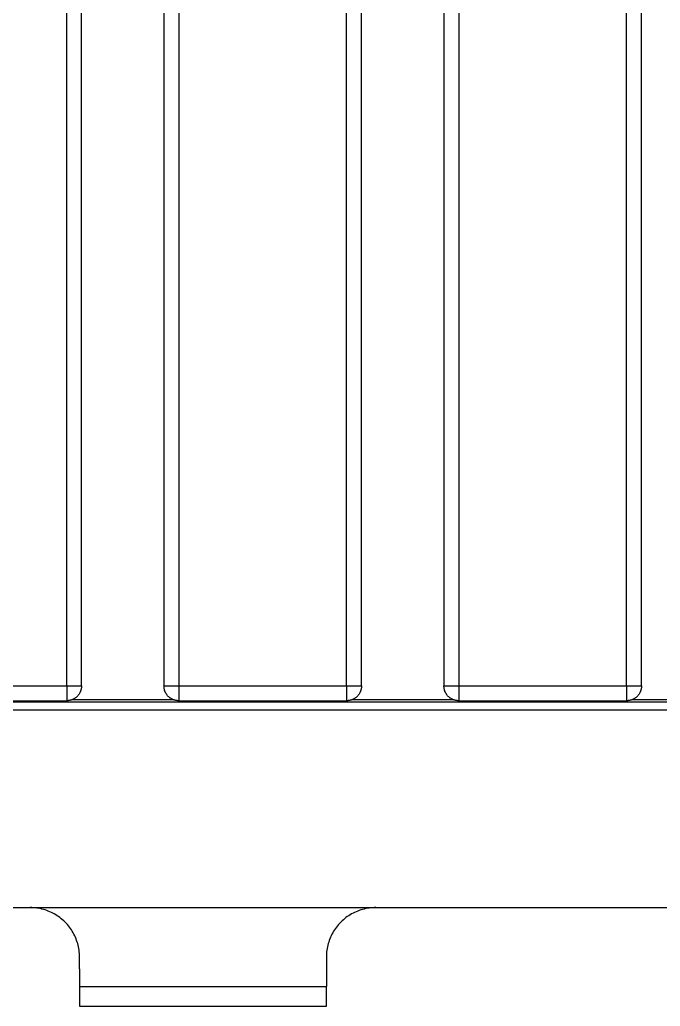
# Model space of a CAD drawing. Header units: millimetres. Extents: x -1283 to 2747, y -259 to 2557.
# Drawn here: x 800 to 929.8, y 1281.7 to 1481.7 of the extents above; entities that cross this region are included whole.
import ezdxf

# ---------------------------------------------------------------- set-up
doc = ezdxf.new("R2010")
doc.units = ezdxf.units.MM
doc.header["$MEASUREMENT"] = 0
doc.layers.add('Utwórz2D linie widoczne', color=7, linetype='Continuous', true_color=0x000000)

msp = doc.modelspace()

# ---------------------------------------------------------------- linework, layer by layer
at = {"layer": 'Utwórz2D linie widoczne'}
for p, q in [((809.55, 1346.65), (809.55, 2055.65)), ((812.55, 1346.65), (812.55, 2055.65)), ((829.25, 2055.65), (829.25, 1346.65)), ((832.25, 2055.65), (832.25, 1346.65)), ((866.25, 1346.65), (866.25, 2055.65)), ((869.25, 1346.65), (869.25, 2055.65)), ((885.95, 2055.65), (885.95, 1346.65)), ((888.95, 2055.65), (888.95, 1346.65)), ((922.95, 1346.65), (922.95, 2055.65)), ((925.95, 1346.65), (925.95, 2055.65)), ((775.55, 1346.65), (809.55, 1346.65)), ((809.55, 1346.65), (812.55, 1346.65)), ((809.55, 1346.65), (809.55, 1343.65)), ((812.41, 1345.74), (812.38, 1345.64)), ((812.44, 1345.84), (812.41, 1345.74)), ((812.47, 1345.94), (812.44, 1345.84)), ((812.49, 1346.04), (812.47, 1345.94)), ((812.51, 1346.14), (812.49, 1346.04)), ((812.53, 1346.24), (812.51, 1346.14)), ((812.54, 1346.34), (812.53, 1346.24)), ((812.55, 1346.44), (812.54, 1346.34)), ((812.55, 1346.65), (812.55, 1346.54)), ((812.55, 1346.54), (812.55, 1346.44)), ((829.25, 1346.65), (832.25, 1346.65)), ((829.26, 1346.54), (829.25, 1346.65)), ((829.26, 1346.44), (829.26, 1346.54)), ((829.27, 1346.34), (829.26, 1346.44)), ((829.28, 1346.24), (829.27, 1346.34)), ((829.3, 1346.14), (829.28, 1346.24)), ((829.32, 1346.04), (829.3, 1346.14)), ((829.34, 1345.94), (829.32, 1346.04)), ((829.37, 1345.84), (829.34, 1345.94)), ((829.39, 1345.74), (829.37, 1345.84)), ((829.43, 1345.64), (829.39, 1345.74)), ((832.25, 1346.65), (866.25, 1346.65)), ((832.25, 1346.65), (832.25, 1343.65)), ((866.25, 1346.65), (869.25, 1346.65)), ((866.25, 1346.65), (866.25, 1343.65)), ((869.11, 1345.74), (869.08, 1345.64)), ((869.14, 1345.84), (869.11, 1345.74)), ((869.17, 1345.94), (869.14, 1345.84)), ((869.19, 1346.04), (869.17, 1345.94)), ((869.21, 1346.14), (869.19, 1346.04)), ((869.23, 1346.24), (869.21, 1346.14)), ((869.24, 1346.34), (869.23, 1346.24)), ((869.25, 1346.44), (869.24, 1346.34)), ((869.25, 1346.65), (869.25, 1346.54)), ((869.25, 1346.54), (869.25, 1346.44)), ((885.95, 1346.65), (888.95, 1346.65)), ((885.96, 1346.54), (885.95, 1346.65)), ((885.96, 1346.44), (885.96, 1346.54)), ((885.97, 1346.34), (885.96, 1346.44)), ((885.98, 1346.24), (885.97, 1346.34)), ((886, 1346.14), (885.98, 1346.24)), ((886.02, 1346.04), (886, 1346.14)), ((886.04, 1345.94), (886.02, 1346.04)), ((886.07, 1345.84), (886.04, 1345.94)), ((886.09, 1345.74), (886.07, 1345.84)), ((886.13, 1345.64), (886.09, 1345.74)), ((888.95, 1346.65), (922.95, 1346.65)), ((888.95, 1346.65), (888.95, 1343.65)), ((922.95, 1346.65), (925.95, 1346.65)), ((922.95, 1346.65), (922.95, 1343.65)), ((925.81, 1345.74), (925.78, 1345.64)), ((925.84, 1345.84), (925.81, 1345.74)), ((925.87, 1345.94), (925.84, 1345.84)), ((925.89, 1346.04), (925.87, 1345.94)), ((925.91, 1346.14), (925.89, 1346.04)), ((925.93, 1346.24), (925.91, 1346.14)), ((925.94, 1346.34), (925.93, 1346.24)), ((925.95, 1346.44), (925.94, 1346.34)), ((925.95, 1346.65), (925.95, 1346.54)), ((925.95, 1346.54), (925.95, 1346.44)), ((810.26, 1343.73), (810.16, 1343.71)), ((810.36, 1343.76), (810.26, 1343.73)), ((810.46, 1343.79), (810.36, 1343.76)), ((810.56, 1343.82), (810.46, 1343.79)), ((831.29, 1343.81), (810.52, 1343.81)), ((810.65, 1343.85), (810.56, 1343.82)), ((810.75, 1343.89), (810.65, 1343.85)), ((810.84, 1343.94), (810.75, 1343.89)), ((810.93, 1343.98), (810.84, 1343.94)), ((811.02, 1344.03), (810.93, 1343.98)), ((811.11, 1344.08), (811.02, 1344.03)), ((811.2, 1344.14), (811.11, 1344.08)), ((811.28, 1344.19), (811.2, 1344.14)), ((811.37, 1344.26), (811.28, 1344.19)), ((811.45, 1344.32), (811.37, 1344.26)), ((811.53, 1344.38), (811.45, 1344.32)), ((811.6, 1344.45), (811.53, 1344.38)), ((811.68, 1344.52), (811.6, 1344.45)), ((811.75, 1344.6), (811.68, 1344.52)), ((811.82, 1344.67), (811.75, 1344.6)), ((811.88, 1344.75), (811.82, 1344.67)), ((811.94, 1344.83), (811.88, 1344.75)), ((812.01, 1344.92), (811.94, 1344.83)), ((812.06, 1345), (812.01, 1344.92)), ((812.12, 1345.09), (812.06, 1345)), ((812.17, 1345.18), (812.12, 1345.09)), ((812.22, 1345.27), (812.17, 1345.18)), ((812.26, 1345.36), (812.22, 1345.27)), ((812.31, 1345.45), (812.26, 1345.36)), ((812.35, 1345.54), (812.31, 1345.45)), ((812.38, 1345.64), (812.35, 1345.54)), ((829.46, 1345.54), (829.43, 1345.64)), ((829.5, 1345.45), (829.46, 1345.54)), ((829.55, 1345.36), (829.5, 1345.45)), ((829.59, 1345.27), (829.55, 1345.36)), ((829.64, 1345.18), (829.59, 1345.27)), ((829.69, 1345.09), (829.64, 1345.18)), ((829.75, 1345), (829.69, 1345.09)), ((829.8, 1344.92), (829.75, 1345)), ((829.86, 1344.83), (829.8, 1344.92)), ((829.93, 1344.75), (829.86, 1344.83)), ((829.99, 1344.67), (829.93, 1344.75)), ((830.06, 1344.6), (829.99, 1344.67)), ((830.13, 1344.52), (830.06, 1344.6)), ((830.21, 1344.45), (830.13, 1344.52)), ((830.28, 1344.38), (830.21, 1344.45)), ((830.36, 1344.32), (830.28, 1344.38)), ((830.44, 1344.26), (830.36, 1344.32)), ((830.52, 1344.19), (830.44, 1344.26)), ((830.61, 1344.14), (830.52, 1344.19)), ((830.7, 1344.08), (830.61, 1344.14)), ((830.78, 1344.03), (830.7, 1344.08)), ((830.87, 1343.98), (830.78, 1344.03)), ((830.97, 1343.94), (830.87, 1343.98)), ((831.06, 1343.89), (830.97, 1343.94)), ((831.15, 1343.85), (831.06, 1343.89)), ((831.25, 1343.82), (831.15, 1343.85)), ((831.35, 1343.79), (831.25, 1343.82)), ((831.44, 1343.76), (831.35, 1343.79)), ((831.54, 1343.73), (831.44, 1343.76)), ((831.64, 1343.71), (831.54, 1343.73)), ((866.96, 1343.73), (866.86, 1343.71)), ((867.06, 1343.76), (866.96, 1343.73)), ((867.16, 1343.79), (867.06, 1343.76)), ((867.26, 1343.82), (867.16, 1343.79)), ((887.99, 1343.81), (867.22, 1343.81)), ((867.35, 1343.85), (867.26, 1343.82)), ((867.45, 1343.89), (867.35, 1343.85)), ((867.54, 1343.94), (867.45, 1343.89)), ((867.63, 1343.98), (867.54, 1343.94)), ((867.72, 1344.03), (867.63, 1343.98)), ((867.81, 1344.08), (867.72, 1344.03)), ((867.9, 1344.14), (867.81, 1344.08)), ((867.98, 1344.19), (867.9, 1344.14)), ((868.07, 1344.26), (867.98, 1344.19)), ((868.15, 1344.32), (868.07, 1344.26)), ((868.23, 1344.38), (868.15, 1344.32)), ((868.3, 1344.45), (868.23, 1344.38)), ((868.38, 1344.52), (868.3, 1344.45)), ((868.45, 1344.6), (868.38, 1344.52)), ((868.52, 1344.67), (868.45, 1344.6)), ((868.58, 1344.75), (868.52, 1344.67)), ((868.64, 1344.83), (868.58, 1344.75)), ((868.71, 1344.92), (868.64, 1344.83)), ((868.76, 1345), (868.71, 1344.92)), ((868.82, 1345.09), (868.76, 1345)), ((868.87, 1345.18), (868.82, 1345.09)), ((868.92, 1345.27), (868.87, 1345.18)), ((868.96, 1345.36), (868.92, 1345.27)), ((869.01, 1345.45), (868.96, 1345.36)), ((869.05, 1345.54), (869.01, 1345.45)), ((869.08, 1345.64), (869.05, 1345.54)), ((886.16, 1345.54), (886.13, 1345.64)), ((886.2, 1345.45), (886.16, 1345.54)), ((886.25, 1345.36), (886.2, 1345.45)), ((886.29, 1345.27), (886.25, 1345.36)), ((886.34, 1345.18), (886.29, 1345.27)), ((886.39, 1345.09), (886.34, 1345.18)), ((886.45, 1345), (886.39, 1345.09)), ((886.5, 1344.92), (886.45, 1345)), ((886.56, 1344.83), (886.5, 1344.92)), ((886.63, 1344.75), (886.56, 1344.83)), ((886.69, 1344.67), (886.63, 1344.75)), ((886.76, 1344.6), (886.69, 1344.67)), ((886.83, 1344.52), (886.76, 1344.6)), ((886.91, 1344.45), (886.83, 1344.52)), ((886.98, 1344.38), (886.91, 1344.45)), ((887.06, 1344.32), (886.98, 1344.38)), ((887.14, 1344.26), (887.06, 1344.32)), ((887.22, 1344.19), (887.14, 1344.26)), ((887.31, 1344.14), (887.22, 1344.19)), ((887.4, 1344.08), (887.31, 1344.14)), ((887.48, 1344.03), (887.4, 1344.08)), ((887.57, 1343.98), (887.48, 1344.03)), ((887.67, 1343.94), (887.57, 1343.98)), ((887.76, 1343.89), (887.67, 1343.94)), ((887.85, 1343.85), (887.76, 1343.89)), ((887.95, 1343.82), (887.85, 1343.85)), ((888.05, 1343.79), (887.95, 1343.82)), ((888.14, 1343.76), (888.05, 1343.79)), ((888.24, 1343.73), (888.14, 1343.76)), ((888.34, 1343.71), (888.24, 1343.73)), ((923.66, 1343.73), (923.56, 1343.71)), ((923.76, 1343.76), (923.66, 1343.73)), ((923.86, 1343.79), (923.76, 1343.76)), ((923.96, 1343.82), (923.86, 1343.79)), ((944.69, 1343.81), (923.92, 1343.81)), ((924.05, 1343.85), (923.96, 1343.82)), ((924.15, 1343.89), (924.05, 1343.85)), ((924.24, 1343.94), (924.15, 1343.89)), ((924.33, 1343.98), (924.24, 1343.94)), ((924.42, 1344.03), (924.33, 1343.98)), ((924.51, 1344.08), (924.42, 1344.03)), ((924.6, 1344.14), (924.51, 1344.08)), ((924.68, 1344.19), (924.6, 1344.14)), ((924.77, 1344.26), (924.68, 1344.19)), ((924.85, 1344.32), (924.77, 1344.26)), ((924.93, 1344.38), (924.85, 1344.32)), ((925, 1344.45), (924.93, 1344.38)), ((925.08, 1344.52), (925, 1344.45)), ((925.15, 1344.6), (925.08, 1344.52)), ((925.22, 1344.67), (925.15, 1344.6)), ((925.28, 1344.75), (925.22, 1344.67)), ((925.34, 1344.83), (925.28, 1344.75)), ((925.41, 1344.92), (925.34, 1344.83)), ((925.46, 1345), (925.41, 1344.92)), ((925.52, 1345.09), (925.46, 1345)), ((925.57, 1345.18), (925.52, 1345.09)), ((925.62, 1345.27), (925.57, 1345.18)), ((925.66, 1345.36), (925.62, 1345.27)), ((925.71, 1345.45), (925.66, 1345.36)), ((925.75, 1345.54), (925.71, 1345.45)), ((925.78, 1345.64), (925.75, 1345.54)), ((1049.65, 1343.38), (764.65, 1343.38)), ((775.55, 1343.65), (809.55, 1343.65)), ((809.66, 1343.65), (809.55, 1343.65)), ((809.76, 1343.65), (809.66, 1343.65)), ((809.86, 1343.66), (809.76, 1343.65)), ((809.96, 1343.67), (809.86, 1343.66)), ((810.06, 1343.69), (809.96, 1343.67)), ((810.16, 1343.71), (810.06, 1343.69)), ((831.74, 1343.69), (831.64, 1343.71)), ((831.85, 1343.67), (831.74, 1343.69)), ((831.95, 1343.66), (831.85, 1343.67)), ((832.05, 1343.65), (831.95, 1343.66)), ((832.15, 1343.65), (832.05, 1343.65)), ((832.25, 1343.65), (832.15, 1343.65)), ((832.25, 1343.65), (866.25, 1343.65)), ((866.36, 1343.65), (866.25, 1343.65)), ((866.46, 1343.65), (866.36, 1343.65)), ((866.56, 1343.66), (866.46, 1343.65)), ((866.66, 1343.67), (866.56, 1343.66)), ((866.76, 1343.69), (866.66, 1343.67)), ((866.86, 1343.71), (866.76, 1343.69)), ((888.44, 1343.69), (888.34, 1343.71)), ((888.55, 1343.67), (888.44, 1343.69)), ((888.65, 1343.66), (888.55, 1343.67)), ((888.75, 1343.65), (888.65, 1343.66)), ((888.85, 1343.65), (888.75, 1343.65)), ((888.95, 1343.65), (888.85, 1343.65)), ((888.95, 1343.65), (922.95, 1343.65)), ((923.06, 1343.65), (922.95, 1343.65)), ((923.16, 1343.65), (923.06, 1343.65)), ((923.26, 1343.66), (923.16, 1343.65)), ((923.36, 1343.67), (923.26, 1343.66)), ((923.46, 1343.69), (923.36, 1343.67)), ((923.56, 1343.71), (923.46, 1343.69)), ((1062.15, 1341.72), (762.15, 1341.72)), ((762.15, 1301.72), (1062.15, 1301.72)), ((802.49, 1301.71), (802.15, 1301.72)), ((802.83, 1301.69), (802.49, 1301.71)), ((803.17, 1301.66), (802.83, 1301.69)), ((803.51, 1301.62), (803.17, 1301.66)), ((803.85, 1301.57), (803.51, 1301.62)), ((804.18, 1301.51), (803.85, 1301.57)), ((804.52, 1301.43), (804.18, 1301.51)), ((804.85, 1301.35), (804.52, 1301.43)), ((805.18, 1301.25), (804.85, 1301.35)), ((805.5, 1301.14), (805.18, 1301.25)), ((805.82, 1301.02), (805.5, 1301.14)), ((806.13, 1300.89), (805.82, 1301.02)), ((806.45, 1300.75), (806.13, 1300.89)), ((806.75, 1300.6), (806.45, 1300.75)), ((807.05, 1300.43), (806.75, 1300.6)), ((807.35, 1300.26), (807.05, 1300.43)), ((807.63, 1300.08), (807.35, 1300.26)), ((807.92, 1299.89), (807.63, 1300.08)), ((808.19, 1299.69), (807.92, 1299.89)), ((866.38, 1299.89), (866.11, 1299.69)), ((866.67, 1300.08), (866.38, 1299.89)), ((866.95, 1300.26), (866.67, 1300.08)), ((867.25, 1300.43), (866.95, 1300.26)), ((867.55, 1300.6), (867.25, 1300.43)), ((867.86, 1300.75), (867.55, 1300.6)), ((868.17, 1300.89), (867.86, 1300.75)), ((868.48, 1301.02), (868.17, 1300.89)), ((868.8, 1301.14), (868.48, 1301.02)), ((869.13, 1301.25), (868.8, 1301.14)), ((869.45, 1301.35), (869.13, 1301.25)), ((869.78, 1301.43), (869.45, 1301.35)), ((870.12, 1301.51), (869.78, 1301.43)), ((870.45, 1301.57), (870.12, 1301.51)), ((870.79, 1301.62), (870.45, 1301.57)), ((871.13, 1301.66), (870.79, 1301.62)), ((871.47, 1301.69), (871.13, 1301.66)), ((871.81, 1301.71), (871.47, 1301.69)), ((872.15, 1301.72), (871.81, 1301.71)), ((808.46, 1299.47), (808.19, 1299.69)), ((808.72, 1299.25), (808.46, 1299.47)), ((808.98, 1299.03), (808.72, 1299.25)), ((809.22, 1298.79), (808.98, 1299.03)), ((809.46, 1298.54), (809.22, 1298.79)), ((809.69, 1298.29), (809.46, 1298.54)), ((809.91, 1298.03), (809.69, 1298.29)), ((810.12, 1297.76), (809.91, 1298.03)), ((810.32, 1297.48), (810.12, 1297.76)), ((864.18, 1297.76), (863.98, 1297.48)), ((864.39, 1298.03), (864.18, 1297.76)), ((864.61, 1298.29), (864.39, 1298.03)), ((864.84, 1298.54), (864.61, 1298.29)), ((865.08, 1298.79), (864.84, 1298.54)), ((865.32, 1299.03), (865.08, 1298.79)), ((865.58, 1299.25), (865.32, 1299.03)), ((865.84, 1299.47), (865.58, 1299.25)), ((866.11, 1299.69), (865.84, 1299.47)), ((810.51, 1297.2), (810.32, 1297.48)), ((810.69, 1296.91), (810.51, 1297.2)), ((810.87, 1296.62), (810.69, 1296.91)), ((811.03, 1296.32), (810.87, 1296.62)), ((811.18, 1296.01), (811.03, 1296.32)), ((811.32, 1295.7), (811.18, 1296.01)), ((863.12, 1296.01), (862.98, 1295.7)), ((863.27, 1296.32), (863.12, 1296.01)), ((863.43, 1296.62), (863.27, 1296.32)), ((863.61, 1296.91), (863.43, 1296.62)), ((863.79, 1297.2), (863.61, 1296.91)), ((863.98, 1297.48), (863.79, 1297.2)), ((811.45, 1295.39), (811.32, 1295.7)), ((811.57, 1295.07), (811.45, 1295.39)), ((811.68, 1294.74), (811.57, 1295.07)), ((811.78, 1294.42), (811.68, 1294.74)), ((811.87, 1294.09), (811.78, 1294.42)), ((811.94, 1293.75), (811.87, 1294.09)), ((812, 1293.42), (811.94, 1293.75)), ((862.36, 1293.75), (862.3, 1293.42)), ((862.43, 1294.09), (862.36, 1293.75)), ((862.52, 1294.42), (862.43, 1294.09)), ((862.62, 1294.74), (862.52, 1294.42)), ((862.73, 1295.07), (862.62, 1294.74)), ((862.85, 1295.39), (862.73, 1295.07)), ((862.98, 1295.7), (862.85, 1295.39)), ((812.06, 1293.08), (812, 1293.42)), ((812.1, 1292.74), (812.06, 1293.08)), ((812.13, 1292.4), (812.1, 1292.74)), ((812.14, 1292.06), (812.13, 1292.4)), ((812.15, 1291.72), (812.14, 1292.06)), ((862.16, 1292.06), (862.15, 1291.72)), ((862.17, 1292.4), (862.16, 1292.06)), ((862.2, 1292.74), (862.17, 1292.4)), ((862.24, 1293.08), (862.2, 1292.74)), ((862.3, 1293.42), (862.24, 1293.08)), ((812.15, 1289.32), (812.15, 1291.72)), ((862.15, 1291.72), (862.15, 1289.32)), ((812.15, 1289.32), (812.15, 1285.72)), ((862.15, 1289.32), (862.15, 1285.72)), ((812.15, 1285.72), (812.15, 1281.72)), ((812.15, 1285.72), (822.15, 1285.72)), ((822.15, 1285.72), (852.15, 1285.72)), ((852.15, 1285.72), (862.15, 1285.72)), ((862.15, 1281.72), (862.15, 1285.72)), ((812.15, 1281.72), (822.15, 1281.72)), ((822.15, 1281.72), (852.15, 1281.72)), ((852.15, 1281.72), (862.15, 1281.72))]:
    msp.add_line(p, q, dxfattribs=at)

doc.saveas('drawing.dxf')
